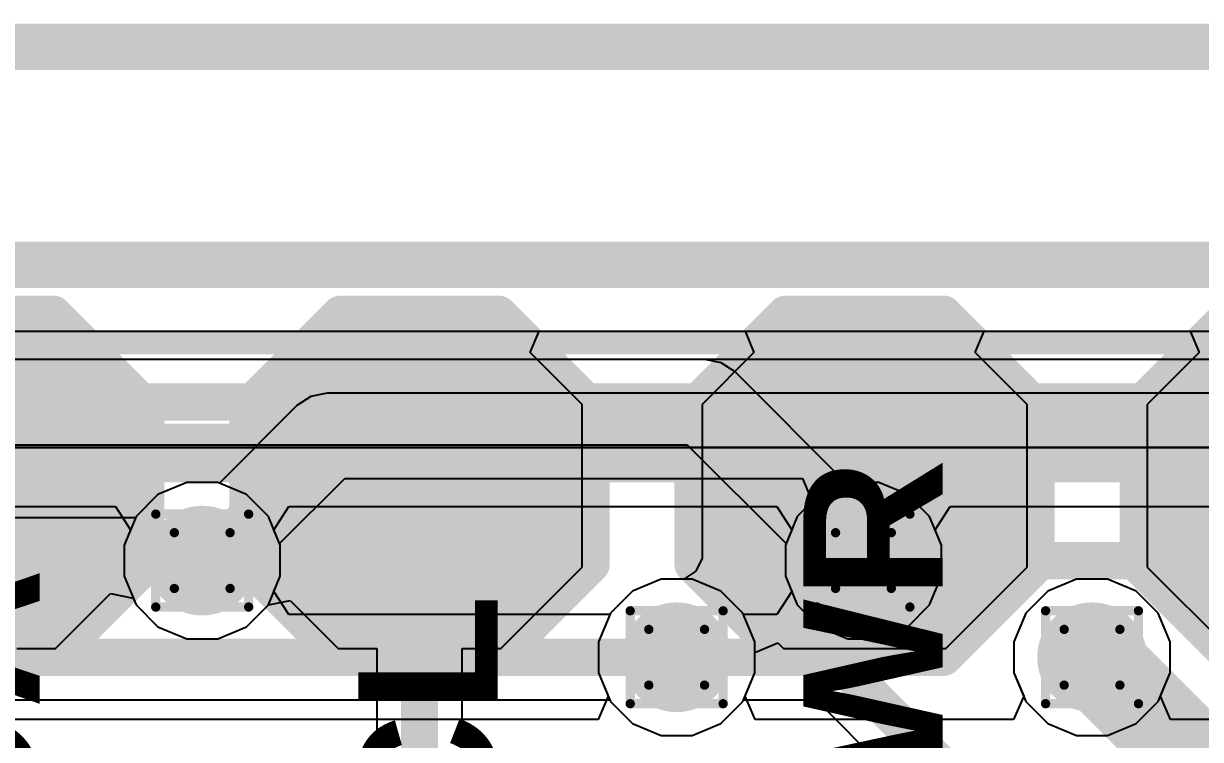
# Model space of a CAD drawing. Header units: inches. Extents: x -6 to 5433, y -4 to 5447.
# Drawn here: x 41.59 to 48.03, y 31.9 to 35.81 of the extents above; entities that cross this region are included whole.
import ezdxf

# ---------------------------------------------------------------- set-up
doc = ezdxf.new("R2010")
doc.units = ezdxf.units.IN
for name, color, linetype in [('Board_outline', 216, 'Continuous'), ('Bottom Layer', 5, 'Continuous'), ('Bottom Overlay', 54, 'Continuous'), ('Dimensions', 6, 'Continuous'), ('Drill Drawing', 1, 'Continuous'), ('Ground', 16, 'Continuous'), ('Mechanical 4', 56, 'Continuous'), ('Power', 76, 'Continuous'), ('Top Layer', 1, 'Continuous'), ('Top Overlay', 2, 'Continuous'), ('Top Paste', 8, 'Continuous'), ('Top Solder', 216, 'Continuous'), ('Via Holes', 16, 'Continuous')]:
    doc.layers.add(name, color=color, linetype=linetype)
doc.styles.add('Arial_Bold', font='', dxfattribs={"height": 0.2})
doc.styles.get('Arial_Bold').set_extended_font_data('Arial', bold=True)

# ---------------------------------------------------------------- blocks, each defined once
blk = doc.blocks.new('T__________129')
at = {"layer": 'Top Layer'}
blk.add_hatch(color=1, dxfattribs=at).paths.add_polyline_path([(0.381, 0.762), (-0.381, 0.762), (-0.762, 0.381), (-0.762, -0.381), (-0.381, -0.762), (0.381, -0.762), (0.762, -0.381), (0.762, 0.381)])
at = {"layer": 'Top Paste'}
blk.add_hatch(color=8, dxfattribs=at).paths.add_polyline_path([(0.381, 0.762), (-0.381, 0.762), (-0.762, 0.381), (-0.762, -0.381), (-0.381, -0.762), (0.381, -0.762), (0.762, -0.381), (0.762, 0.381)])
at = {"layer": 'Top Solder'}
blk.add_hatch(color=216, dxfattribs=at).paths.add_polyline_path([(0.4318, 0.8636), (-0.4318, 0.8636), (-0.8636, 0.4318), (-0.8636, -0.4318), (-0.4318, -0.8636), (0.4318, -0.8636), (0.8636, -0.4318), (0.8636, 0.4318)])
at = {"layer": 'Top Overlay'}
for points in [[(-0.9398, 0.4318, 0.2, 0.2, 0), (-0.4318, 0.9398, 0.2, 0.2, 0)], [(-0.4318, 0.9398, 0.2, 0.2, 0), (0.4318, 0.9398, 0.2, 0.2, 0)], [(0.4318, 0.9398, 0.2, 0.2, 0), (0.9398, 0.4318, 0.2, 0.2, 0)], [(-0.9398, -0.4318, 0.2, 0.2, 0), (-0.9398, 0.4318, 0.2, 0.2, 0)], [(0.9398, -0.4318, 0.2, 0.2, 0), (0.9398, 0.4318, 0.2, 0.2, 0)], [(-0.9398, -0.4318, 0.2, 0.2, 0), (-0.4318, -0.9398, 0.2, 0.2, 0)], [(0.4318, -0.9398, 0.2, 0.2, 0), (0.9398, -0.4318, 0.2, 0.2, 0)], [(-0.4318, -0.9398, 0.2, 0.2, 0), (0.4318, -0.9398, 0.2, 0.2, 0)]]:
    blk.add_lwpolyline(points, format="xyseb", dxfattribs=at)
for points in [[(-0.4818, 0.9398, 0.1, 0.1, 1), (-0.3818, 0.9398, 0.1, 0.1, 1)], [(-0.4818, 0.9398, 0.1, 0.1, 1), (-0.3818, 0.9398, 0.1, 0.1, 1)], [(0.3818, 0.9398, 0.1, 0.1, 1), (0.4818, 0.9398, 0.1, 0.1, 1)], [(0.3818, 0.9398, 0.1, 0.1, 1), (0.4818, 0.9398, 0.1, 0.1, 1)], [(-0.9898, 0.4318, 0.1, 0.1, 1), (-0.8898, 0.4318, 0.1, 0.1, 1)], [(-0.9898, 0.4318, 0.1, 0.1, 1), (-0.8898, 0.4318, 0.1, 0.1, 1)], [(0.8898, 0.4318, 0.1, 0.1, 1), (0.9898, 0.4318, 0.1, 0.1, 1)], [(0.8898, 0.4318, 0.1, 0.1, 1), (0.9898, 0.4318, 0.1, 0.1, 1)], [(-0.9898, -0.4318, 0.1, 0.1, 1), (-0.8898, -0.4318, 0.1, 0.1, 1)], [(-0.9898, -0.4318, 0.1, 0.1, 1), (-0.8898, -0.4318, 0.1, 0.1, 1)], [(0.8898, -0.4318, 0.1, 0.1, 1), (0.9898, -0.4318, 0.1, 0.1, 1)], [(0.8898, -0.4318, 0.1, 0.1, 1), (0.9898, -0.4318, 0.1, 0.1, 1)], [(-0.4818, -0.9398, 0.1, 0.1, 1), (-0.3818, -0.9398, 0.1, 0.1, 1)], [(-0.4818, -0.9398, 0.1, 0.1, 1), (-0.3818, -0.9398, 0.1, 0.1, 1)], [(0.3818, -0.9398, 0.1, 0.1, 1), (0.4818, -0.9398, 0.1, 0.1, 1)], [(0.3818, -0.9398, 0.1, 0.1, 1), (0.4818, -0.9398, 0.1, 0.1, 1)]]:
    blk.add_lwpolyline(points, format="xyseb", close=True, dxfattribs=at)
blk = doc.blocks.new('T__________130')
at = {"layer": 'Top Layer'}
blk.add_hatch(color=1, dxfattribs=at).paths.add_polyline_path([(0.381, 0.762), (-0.381, 0.762), (-0.762, 0.381), (-0.762, -0.381), (-0.381, -0.762), (0.381, -0.762), (0.762, -0.381), (0.762, 0.381)])
at = {"layer": 'Top Paste'}
blk.add_hatch(color=8, dxfattribs=at).paths.add_polyline_path([(0.381, 0.762), (-0.381, 0.762), (-0.762, 0.381), (-0.762, -0.381), (-0.381, -0.762), (0.381, -0.762), (0.762, -0.381), (0.762, 0.381)])
at = {"layer": 'Top Solder'}
blk.add_hatch(color=216, dxfattribs=at).paths.add_polyline_path([(0.4318, 0.8636), (-0.4318, 0.8636), (-0.8636, 0.4318), (-0.8636, -0.4318), (-0.4318, -0.8636), (0.4318, -0.8636), (0.8636, -0.4318), (0.8636, 0.4318)])
at = {"layer": 'Top Overlay'}
for points in [[(-0.9398, 0.4318, 0.2, 0.2, 0), (-0.4318, 0.9398, 0.2, 0.2, 0)], [(0.4318, 0.9398, 0.2, 0.2, 0), (-0.4318, 0.9398, 0.2, 0.2, 0)], [(0.9398, 0.4318, 0.2, 0.2, 0), (0.4318, 0.9398, 0.2, 0.2, 0)], [(-0.9398, -0.4318, 0.2, 0.2, 0), (-0.9398, 0.4318, 0.2, 0.2, 0)], [(0.9398, -0.4318, 0.2, 0.2, 0), (0.9398, 0.4318, 0.2, 0.2, 0)], [(-0.4318, -0.9398, 0.2, 0.2, 0), (-0.9398, -0.4318, 0.2, 0.2, 0)], [(0.4318, -0.9398, 0.2, 0.2, 0), (0.9398, -0.4318, 0.2, 0.2, 0)], [(0.4318, -0.9398, 0.2, 0.2, 0), (-0.4318, -0.9398, 0.2, 0.2, 0)]]:
    blk.add_lwpolyline(points, format="xyseb", dxfattribs=at)
for points in [[(-0.4818, 0.9398, 0.1, 0.1, 1), (-0.3818, 0.9398, 0.1, 0.1, 1)], [(-0.4818, 0.9398, 0.1, 0.1, 1), (-0.3818, 0.9398, 0.1, 0.1, 1)], [(0.3818, 0.9398, 0.1, 0.1, 1), (0.4818, 0.9398, 0.1, 0.1, 1)], [(0.3818, 0.9398, 0.1, 0.1, 1), (0.4818, 0.9398, 0.1, 0.1, 1)], [(-0.9898, 0.4318, 0.1, 0.1, 1), (-0.8898, 0.4318, 0.1, 0.1, 1)], [(-0.9898, 0.4318, 0.1, 0.1, 1), (-0.8898, 0.4318, 0.1, 0.1, 1)], [(0.8898, 0.4318, 0.1, 0.1, 1), (0.9898, 0.4318, 0.1, 0.1, 1)], [(0.8898, 0.4318, 0.1, 0.1, 1), (0.9898, 0.4318, 0.1, 0.1, 1)], [(-0.9898, -0.4318, 0.1, 0.1, 1), (-0.8898, -0.4318, 0.1, 0.1, 1)], [(-0.9898, -0.4318, 0.1, 0.1, 1), (-0.8898, -0.4318, 0.1, 0.1, 1)], [(0.8898, -0.4318, 0.1, 0.1, 1), (0.9898, -0.4318, 0.1, 0.1, 1)], [(0.8898, -0.4318, 0.1, 0.1, 1), (0.9898, -0.4318, 0.1, 0.1, 1)], [(-0.4818, -0.9398, 0.1, 0.1, 1), (-0.3818, -0.9398, 0.1, 0.1, 1)], [(-0.4818, -0.9398, 0.1, 0.1, 1), (-0.3818, -0.9398, 0.1, 0.1, 1)], [(0.3818, -0.9398, 0.1, 0.1, 1), (0.4818, -0.9398, 0.1, 0.1, 1)], [(0.3818, -0.9398, 0.1, 0.1, 1), (0.4818, -0.9398, 0.1, 0.1, 1)]]:
    blk.add_lwpolyline(points, format="xyseb", close=True, dxfattribs=at)
blk = doc.blocks.new('T__________131')
at = {"layer": 'Top Layer'}
blk.add_hatch(color=1, dxfattribs=at).paths.add_polyline_path([(0.381, 0.762), (-0.381, 0.762), (-0.762, 0.381), (-0.762, -0.381), (-0.381, -0.762), (0.381, -0.762), (0.762, -0.381), (0.762, 0.381)])
at = {"layer": 'Top Paste'}
blk.add_hatch(color=8, dxfattribs=at).paths.add_polyline_path([(0.381, 0.762), (-0.381, 0.762), (-0.762, 0.381), (-0.762, -0.381), (-0.381, -0.762), (0.381, -0.762), (0.762, -0.381), (0.762, 0.381)])
at = {"layer": 'Top Solder'}
blk.add_hatch(color=216, dxfattribs=at).paths.add_polyline_path([(0.4318, 0.8636), (-0.4318, 0.8636), (-0.8636, 0.4318), (-0.8636, -0.4318), (-0.4318, -0.8636), (0.4318, -0.8636), (0.8636, -0.4318), (0.8636, 0.4318)])
at = {"layer": 'Top Overlay'}
for points in [[(-0.4318, 0.9398, 0.2, 0.2, 0), (-0.9398, 0.4318, 0.2, 0.2, 0)], [(0.4318, 0.9398, 0.2, 0.2, 0), (-0.4318, 0.9398, 0.2, 0.2, 0)], [(0.9398, 0.4318, 0.2, 0.2, 0), (0.4318, 0.9398, 0.2, 0.2, 0)], [(-0.9398, 0.4318, 0.2, 0.2, 0), (-0.9398, -0.4318, 0.2, 0.2, 0)], [(0.9398, 0.4318, 0.2, 0.2, 0), (0.9398, -0.4318, 0.2, 0.2, 0)], [(-0.4318, -0.9398, 0.2, 0.2, 0), (-0.9398, -0.4318, 0.2, 0.2, 0)], [(0.9398, -0.4318, 0.2, 0.2, 0), (0.4318, -0.9398, 0.2, 0.2, 0)], [(0.4318, -0.9398, 0.2, 0.2, 0), (-0.4318, -0.9398, 0.2, 0.2, 0)]]:
    blk.add_lwpolyline(points, format="xyseb", dxfattribs=at)
for points in [[(-0.4818, 0.9398, 0.1, 0.1, 1), (-0.3818, 0.9398, 0.1, 0.1, 1)], [(-0.4818, 0.9398, 0.1, 0.1, 1), (-0.3818, 0.9398, 0.1, 0.1, 1)], [(0.3818, 0.9398, 0.1, 0.1, 1), (0.4818, 0.9398, 0.1, 0.1, 1)], [(0.3818, 0.9398, 0.1, 0.1, 1), (0.4818, 0.9398, 0.1, 0.1, 1)], [(-0.9898, 0.4318, 0.1, 0.1, 1), (-0.8898, 0.4318, 0.1, 0.1, 1)], [(-0.9898, 0.4318, 0.1, 0.1, 1), (-0.8898, 0.4318, 0.1, 0.1, 1)], [(0.8898, 0.4318, 0.1, 0.1, 1), (0.9898, 0.4318, 0.1, 0.1, 1)], [(0.8898, 0.4318, 0.1, 0.1, 1), (0.9898, 0.4318, 0.1, 0.1, 1)], [(-0.9898, -0.4318, 0.1, 0.1, 1), (-0.8898, -0.4318, 0.1, 0.1, 1)], [(-0.9898, -0.4318, 0.1, 0.1, 1), (-0.8898, -0.4318, 0.1, 0.1, 1)], [(0.8898, -0.4318, 0.1, 0.1, 1), (0.9898, -0.4318, 0.1, 0.1, 1)], [(0.8898, -0.4318, 0.1, 0.1, 1), (0.9898, -0.4318, 0.1, 0.1, 1)], [(-0.4818, -0.9398, 0.1, 0.1, 1), (-0.3818, -0.9398, 0.1, 0.1, 1)], [(-0.4818, -0.9398, 0.1, 0.1, 1), (-0.3818, -0.9398, 0.1, 0.1, 1)], [(0.3818, -0.9398, 0.1, 0.1, 1), (0.4818, -0.9398, 0.1, 0.1, 1)], [(0.3818, -0.9398, 0.1, 0.1, 1), (0.4818, -0.9398, 0.1, 0.1, 1)]]:
    blk.add_lwpolyline(points, format="xyseb", close=True, dxfattribs=at)
blk = doc.blocks.new('T__________140')
at = {"layer": 'Top Layer'}
blk.add_hatch(color=1, dxfattribs=at).paths.add_polyline_path([(0.381, 0.762), (-0.381, 0.762), (-0.762, 0.381), (-0.762, -0.381), (-0.381, -0.762), (0.381, -0.762), (0.762, -0.381), (0.762, 0.381)])
at = {"layer": 'Top Paste'}
blk.add_hatch(color=8, dxfattribs=at).paths.add_polyline_path([(0.381, 0.762), (-0.381, 0.762), (-0.762, 0.381), (-0.762, -0.381), (-0.381, -0.762), (0.381, -0.762), (0.762, -0.381), (0.762, 0.381)])
at = {"layer": 'Top Solder'}
blk.add_hatch(color=216, dxfattribs=at).paths.add_polyline_path([(0.4318, 0.8636), (-0.4318, 0.8636), (-0.8636, 0.4318), (-0.8636, -0.4318), (-0.4318, -0.8636), (0.4318, -0.8636), (0.8636, -0.4318), (0.8636, 0.4318)])
at = {"layer": 'Top Overlay'}
for points in [[(-0.4318, 0.9398, 0.2, 0.2, 0), (-0.9398, 0.4318, 0.2, 0.2, 0)], [(0.4318, 0.9398, 0.2, 0.2, 0), (-0.4318, 0.9398, 0.2, 0.2, 0)], [(0.9398, 0.4318, 0.2, 0.2, 0), (0.4318, 0.9398, 0.2, 0.2, 0)], [(-0.9398, 0.4318, 0.2, 0.2, 0), (-0.9398, -0.4318, 0.2, 0.2, 0)], [(0.9398, 0.4318, 0.2, 0.2, 0), (0.9398, -0.4318, 0.2, 0.2, 0)], [(-0.4318, -0.9398, 0.2, 0.2, 0), (-0.9398, -0.4318, 0.2, 0.2, 0)], [(0.9398, -0.4318, 0.2, 0.2, 0), (0.4318, -0.9398, 0.2, 0.2, 0)], [(0.4318, -0.9398, 0.2, 0.2, 0), (-0.4318, -0.9398, 0.2, 0.2, 0)]]:
    blk.add_lwpolyline(points, format="xyseb", dxfattribs=at)
for points in [[(-0.4818, 0.9398, 0.1, 0.1, 1), (-0.3818, 0.9398, 0.1, 0.1, 1)], [(-0.4818, 0.9398, 0.1, 0.1, 1), (-0.3818, 0.9398, 0.1, 0.1, 1)], [(0.3818, 0.9398, 0.1, 0.1, 1), (0.4818, 0.9398, 0.1, 0.1, 1)], [(0.3818, 0.9398, 0.1, 0.1, 1), (0.4818, 0.9398, 0.1, 0.1, 1)], [(-0.9898, 0.4318, 0.1, 0.1, 1), (-0.8898, 0.4318, 0.1, 0.1, 1)], [(-0.9898, 0.4318, 0.1, 0.1, 1), (-0.8898, 0.4318, 0.1, 0.1, 1)], [(0.8898, 0.4318, 0.1, 0.1, 1), (0.9898, 0.4318, 0.1, 0.1, 1)], [(0.8898, 0.4318, 0.1, 0.1, 1), (0.9898, 0.4318, 0.1, 0.1, 1)], [(-0.9898, -0.4318, 0.1, 0.1, 1), (-0.8898, -0.4318, 0.1, 0.1, 1)], [(-0.9898, -0.4318, 0.1, 0.1, 1), (-0.8898, -0.4318, 0.1, 0.1, 1)], [(0.8898, -0.4318, 0.1, 0.1, 1), (0.9898, -0.4318, 0.1, 0.1, 1)], [(0.8898, -0.4318, 0.1, 0.1, 1), (0.9898, -0.4318, 0.1, 0.1, 1)], [(-0.4818, -0.9398, 0.1, 0.1, 1), (-0.3818, -0.9398, 0.1, 0.1, 1)], [(-0.4818, -0.9398, 0.1, 0.1, 1), (-0.3818, -0.9398, 0.1, 0.1, 1)], [(0.3818, -0.9398, 0.1, 0.1, 1), (0.4818, -0.9398, 0.1, 0.1, 1)], [(0.3818, -0.9398, 0.1, 0.1, 1), (0.4818, -0.9398, 0.1, 0.1, 1)]]:
    blk.add_lwpolyline(points, format="xyseb", close=True, dxfattribs=at)
blk = doc.blocks.new('SM08B_GHS_TB_LF__SN__B_148')
at = {"layer": 'Bottom Overlay'}
blk.add_lwpolyline([(-5.389, 2.7501, 0.1274, 0.1274, 0), (5.2999, 2.7501, 0.1274, 0.1274, 0)], format="xyseb", dxfattribs=at)

msp = doc.modelspace()

# ---------------------------------------------------------------- hatches: boundary and pattern name
at = {"layer": 'Bottom Layer'}
h = msp.add_hatch(color=5, dxfattribs=at)
edge = h.paths.add_edge_path()
edge.add_arc((42.5719, 32.8775), 0.3, 0, 360)
h = msp.add_hatch(color=5, dxfattribs=at)
edge = h.paths.add_edge_path()
edge.add_arc((46.1876, 32.8775), 0.3, 0, 360)
h = msp.add_hatch(color=5, dxfattribs=at)
edge = h.paths.add_edge_path()
edge.add_arc((45.1663, 32.3489), 0.3, 0, 360)
h = msp.add_hatch(color=5, dxfattribs=at)
edge = h.paths.add_edge_path()
edge.add_arc((47.4376, 32.3489), 0.3, 0, 360)
at = {"layer": 'Ground'}
h = msp.add_hatch(color=16, dxfattribs=at)
edge = h.paths.add_edge_path()
edge.add_arc((42.5719, 32.8775), 0.3, 0, 360)
h = msp.add_hatch(color=16, dxfattribs=at)
edge = h.paths.add_edge_path()
edge.add_arc((46.1876, 32.8775), 0.3, 0, 360)
h = msp.add_hatch(color=16, dxfattribs=at)
edge = h.paths.add_edge_path()
edge.add_arc((45.1663, 32.3489), 0.3, 0, 360)
h = msp.add_hatch(color=16, dxfattribs=at)
edge = h.paths.add_edge_path()
edge.add_arc((47.4376, 32.3489), 0.3, 0, 360)
at = {"layer": 'Power'}
h = msp.add_hatch(color=76, dxfattribs=at)
edge = h.paths.add_edge_path()
edge.add_arc((42.5719, 32.8775), 0.3, 0, 360)
h = msp.add_hatch(color=76, dxfattribs=at)
edge = h.paths.add_edge_path()
edge.add_arc((46.1876, 32.8775), 0.3, 0, 360)
h = msp.add_hatch(color=76, dxfattribs=at)
edge = h.paths.add_edge_path()
edge.add_arc((45.1663, 32.3489), 0.3, 0, 360)
h = msp.add_hatch(color=76, dxfattribs=at)
edge = h.paths.add_edge_path()
edge.add_arc((47.4376, 32.3489), 0.3, 0, 360)
at = {"layer": 'Top Layer'}
h = msp.add_hatch(color=1, dxfattribs=at)
edge = h.paths.add_edge_path()
edge.add_arc((42.5719, 32.8775), 0.3, 0, 360)
h = msp.add_hatch(color=1, dxfattribs=at)
edge = h.paths.add_edge_path()
edge.add_arc((46.1876, 32.8775), 0.3, 0, 360)
h = msp.add_hatch(color=1, dxfattribs=at)
edge = h.paths.add_edge_path()
edge.add_arc((45.1663, 32.3489), 0.3, 0, 360)
h = msp.add_hatch(color=1, dxfattribs=at)
edge = h.paths.add_edge_path()
edge.add_arc((47.4376, 32.3489), 0.3, 0, 360)
at = {"layer": 'Via Holes'}
h = msp.add_hatch(color=7, dxfattribs=at)
edge = h.paths.add_edge_path()
edge.add_arc((42.5719, 32.8775), 0.15, 0, 360)
h = msp.add_hatch(color=7, dxfattribs=at)
edge = h.paths.add_edge_path()
edge.add_arc((46.1876, 32.8775), 0.15, 0, 360)
h = msp.add_hatch(color=7, dxfattribs=at)
edge = h.paths.add_edge_path()
edge.add_arc((45.1663, 32.3489), 0.15, 0, 360)
h = msp.add_hatch(color=7, dxfattribs=at)
edge = h.paths.add_edge_path()
edge.add_arc((47.4376, 32.3489), 0.15, 0, 360)

# ---------------------------------------------------------------- linework, layer by layer
at = {"layer": 'Board_outline'}
msp.add_lwpolyline([(-4.9266, 34.495, 0.254, 0.254, 0), (66.0654, 34.495, 0.254, 0.254, 0)], format="xyseb", dxfattribs=at)
at = {"layer": 'Bottom Layer'}
for p, q in [((39.7698, 34.1324), (50.7558, 34.1324)), ((43.2547, 33.7933), (43.1655, 33.7756)), ((48.5143, 33.7933), (43.2547, 33.7933)), ((43.0899, 33.725), (42.6656, 33.3008)), ((43.1655, 33.7756), (43.0899, 33.725)), ((42.487, 33.3045), (42.33, 33.2395)), ((42.6568, 33.3045), (42.487, 33.3045)), ((42.6656, 33.3008), (42.6568, 33.3045)), ((42.9953, 32.9712), (43.3512, 33.3272)), ((43.3512, 33.3272), (45.8539, 33.3272)), ((45.8539, 33.3272), (45.9065, 33.2002)), ((42.33, 33.2395), (42.2099, 33.1193)), ((45.9065, 33.2002), (45.8256, 33.1193)), ((42.2099, 33.1193), (42.1449, 32.9624)), ((45.8256, 33.1193), (45.7606, 32.9624)), ((42.1449, 32.9624), (42.1449, 32.7925)), ((42.9989, 32.9624), (42.9953, 32.9712)), ((42.9989, 32.7925), (42.9989, 32.9624)), ((45.7606, 32.9624), (45.7606, 32.7925)), ((42.1449, 32.7925), (42.2099, 32.6356)), ((42.9339, 32.6356), (42.9989, 32.7925)), ((45.0814, 32.7759), (44.9244, 32.7109)), ((45.2512, 32.7759), (45.0814, 32.7759)), ((45.4082, 32.7109), (45.2512, 32.7759)), ((45.7606, 32.7925), (45.7953, 32.709)), ((44.9244, 32.7109), (44.8043, 32.5908)), ((45.5283, 32.5908), (45.4082, 32.7109)), ((45.7953, 32.709), (45.7134, 32.582)), ((42.2099, 32.6356), (42.33, 32.5155)), ((42.8138, 32.5155), (42.9339, 32.6356)), ((44.8043, 32.5908), (44.7393, 32.4338)), ((45.5319, 32.582), (45.5283, 32.5908)), ((45.7134, 32.582), (45.5319, 32.582)), ((42.33, 32.5155), (42.487, 32.4505)), ((42.6568, 32.4505), (42.8138, 32.5155)), ((42.487, 32.4505), (42.6568, 32.4505)), ((44.7393, 32.4338), (44.7393, 32.2639)), ((44.7393, 32.2639), (44.8043, 32.107)), ((45.5283, 32.107), (45.5319, 32.1158)), ((45.5319, 32.1158), (45.9283, 32.1158)), ((45.9283, 32.1158), (46.9045, 31.1396)), ((44.8043, 32.107), (44.9244, 31.9869)), ((45.4082, 31.9869), (45.5283, 32.107)), ((44.9244, 31.9869), (45.0814, 31.9219)), ((45.2512, 31.9219), (45.4082, 31.9869)), ((45.0814, 31.9219), (45.2512, 31.9219))]:
    msp.add_line(p, q, dxfattribs=at)
for points in [[(42.5719, 32.8775, 0.2032, 0.2032, 0), (43.2547, 33.5602, 0.2032, 0.2032, 0)], [(43.2547, 33.5602, 0.2032, 0.2032, 0), (48.5143, 33.5602, 0.2032, 0.2032, 0)], [(46.1876, 32.8775, 0.2032, 0.2032, 0), (48.2356, 32.8775, 0.2032, 0.2032, 0)], [(47.4376, 32.3489, 0.508, 0.508, 0), (48.3776, 31.4088, 0.508, 0.508, 0)], [(45.1663, 32.3489, 0.2032, 0.2032, 0), (46.0248, 32.3489, 0.2032, 0.2032, 0)], [(46.0248, 32.3489, 0.2032, 0.2032, 0), (47.1376, 31.2362, 0.2032, 0.2032, 0)]]:
    msp.add_lwpolyline(points, format="xyseb", dxfattribs=at)
for points in [[(43.2039, 33.5602, 0.1016, 0.1016, 1), (43.3055, 33.5602, 0.1016, 0.1016, 1)], [(43.2039, 33.5602, 0.1016, 0.1016, 1), (43.3055, 33.5602, 0.1016, 0.1016, 1)], [(42.5211, 32.8775, 0.1016, 0.1016, 1), (42.6227, 32.8775, 0.1016, 0.1016, 1)], [(46.1368, 32.8775, 0.1016, 0.1016, 1), (46.2384, 32.8775, 0.1016, 0.1016, 1)], [(47.3106, 32.3489, 0.254, 0.254, 1), (47.5646, 32.3489, 0.254, 0.254, 1)], [(45.1155, 32.3489, 0.1016, 0.1016, 1), (45.2171, 32.3489, 0.1016, 0.1016, 1)], [(45.974, 32.3489, 0.1016, 0.1016, 1), (46.0756, 32.3489, 0.1016, 0.1016, 1)], [(45.974, 32.3489, 0.1016, 0.1016, 1), (46.0756, 32.3489, 0.1016, 0.1016, 1)]]:
    msp.add_lwpolyline(points, format="xyseb", close=True, dxfattribs=at)
at = {"layer": 'Dimensions'}
msp.add_lwpolyline([(35.2709, 35.687, 0.254, 0.254, 0), (66.5734, 35.687, 0.254, 0.254, 0)], format="xyseb", dxfattribs=at)
at = {"layer": 'Drill Drawing'}
for points in [[(42.3179, 33.1315, 0.0508, 0.0508, 0), (42.8259, 33.1315, 0.0508, 0.0508, 0)], [(42.3179, 32.6235, 0.0508, 0.0508, 0), (42.3179, 33.1315, 0.0508, 0.0508, 0)], [(42.8259, 32.6235, 0.0508, 0.0508, 0), (42.8259, 33.1315, 0.0508, 0.0508, 0)], [(45.9336, 33.1315, 0.0508, 0.0508, 0), (46.4416, 33.1315, 0.0508, 0.0508, 0)], [(45.9336, 32.6235, 0.0508, 0.0508, 0), (45.9336, 33.1315, 0.0508, 0.0508, 0)], [(46.4416, 32.6235, 0.0508, 0.0508, 0), (46.4416, 33.1315, 0.0508, 0.0508, 0)], [(42.4195, 33.0299, 0.0508, 0.0508, 0), (42.7243, 33.0299, 0.0508, 0.0508, 0)], [(42.4195, 32.7251, 0.0508, 0.0508, 0), (42.4195, 33.0299, 0.0508, 0.0508, 0)], [(42.7243, 32.7251, 0.0508, 0.0508, 0), (42.7243, 33.0299, 0.0508, 0.0508, 0)], [(46.0352, 33.0299, 0.0508, 0.0508, 0), (46.34, 33.0299, 0.0508, 0.0508, 0)], [(46.0352, 32.7251, 0.0508, 0.0508, 0), (46.0352, 33.0299, 0.0508, 0.0508, 0)], [(46.34, 32.7251, 0.0508, 0.0508, 0), (46.34, 33.0299, 0.0508, 0.0508, 0)], [(42.4195, 32.7251, 0.0508, 0.0508, 0), (42.7243, 32.7251, 0.0508, 0.0508, 0)], [(46.0352, 32.7251, 0.0508, 0.0508, 0), (46.34, 32.7251, 0.0508, 0.0508, 0)], [(42.3179, 32.6235, 0.0508, 0.0508, 0), (42.8259, 32.6235, 0.0508, 0.0508, 0)], [(45.9336, 32.6235, 0.0508, 0.0508, 0), (46.4416, 32.6235, 0.0508, 0.0508, 0)], [(44.9123, 32.6029, 0.0508, 0.0508, 0), (45.4203, 32.6029, 0.0508, 0.0508, 0)], [(44.9123, 32.0949, 0.0508, 0.0508, 0), (44.9123, 32.6029, 0.0508, 0.0508, 0)], [(45.4203, 32.0949, 0.0508, 0.0508, 0), (45.4203, 32.6029, 0.0508, 0.0508, 0)], [(47.1836, 32.6029, 0.0508, 0.0508, 0), (47.6916, 32.6029, 0.0508, 0.0508, 0)], [(47.1836, 32.0949, 0.0508, 0.0508, 0), (47.1836, 32.6029, 0.0508, 0.0508, 0)], [(47.6916, 32.0949, 0.0508, 0.0508, 0), (47.6916, 32.6029, 0.0508, 0.0508, 0)], [(45.0139, 32.5013, 0.0508, 0.0508, 0), (45.3187, 32.5013, 0.0508, 0.0508, 0)], [(45.0139, 32.1965, 0.0508, 0.0508, 0), (45.0139, 32.5013, 0.0508, 0.0508, 0)], [(45.3187, 32.1965, 0.0508, 0.0508, 0), (45.3187, 32.5013, 0.0508, 0.0508, 0)], [(47.2852, 32.5013, 0.0508, 0.0508, 0), (47.59, 32.5013, 0.0508, 0.0508, 0)], [(47.2852, 32.1965, 0.0508, 0.0508, 0), (47.2852, 32.5013, 0.0508, 0.0508, 0)], [(47.59, 32.1965, 0.0508, 0.0508, 0), (47.59, 32.5013, 0.0508, 0.0508, 0)], [(45.0139, 32.1965, 0.0508, 0.0508, 0), (45.3187, 32.1965, 0.0508, 0.0508, 0)], [(47.2852, 32.1965, 0.0508, 0.0508, 0), (47.59, 32.1965, 0.0508, 0.0508, 0)], [(44.9123, 32.0949, 0.0508, 0.0508, 0), (45.4203, 32.0949, 0.0508, 0.0508, 0)], [(47.1836, 32.0949, 0.0508, 0.0508, 0), (47.6916, 32.0949, 0.0508, 0.0508, 0)]]:
    msp.add_lwpolyline(points, format="xyseb", dxfattribs=at)
for points in [[(42.3052, 33.1315, 0.0254, 0.0254, 1), (42.3306, 33.1315, 0.0254, 0.0254, 1)], [(42.3052, 33.1315, 0.0254, 0.0254, 1), (42.3306, 33.1315, 0.0254, 0.0254, 1)], [(42.8132, 33.1315, 0.0254, 0.0254, 1), (42.8386, 33.1315, 0.0254, 0.0254, 1)], [(42.8132, 33.1315, 0.0254, 0.0254, 1), (42.8386, 33.1315, 0.0254, 0.0254, 1)], [(45.9209, 33.1315, 0.0254, 0.0254, 1), (45.9463, 33.1315, 0.0254, 0.0254, 1)], [(45.9209, 33.1315, 0.0254, 0.0254, 1), (45.9463, 33.1315, 0.0254, 0.0254, 1)], [(46.4289, 33.1315, 0.0254, 0.0254, 1), (46.4543, 33.1315, 0.0254, 0.0254, 1)], [(46.4289, 33.1315, 0.0254, 0.0254, 1), (46.4543, 33.1315, 0.0254, 0.0254, 1)], [(42.4068, 33.0299, 0.0254, 0.0254, 1), (42.4322, 33.0299, 0.0254, 0.0254, 1)], [(42.4068, 33.0299, 0.0254, 0.0254, 1), (42.4322, 33.0299, 0.0254, 0.0254, 1)], [(42.7116, 33.0299, 0.0254, 0.0254, 1), (42.737, 33.0299, 0.0254, 0.0254, 1)], [(42.7116, 33.0299, 0.0254, 0.0254, 1), (42.737, 33.0299, 0.0254, 0.0254, 1)], [(46.0225, 33.0299, 0.0254, 0.0254, 1), (46.0479, 33.0299, 0.0254, 0.0254, 1)], [(46.0225, 33.0299, 0.0254, 0.0254, 1), (46.0479, 33.0299, 0.0254, 0.0254, 1)], [(46.3273, 33.0299, 0.0254, 0.0254, 1), (46.3527, 33.0299, 0.0254, 0.0254, 1)], [(46.3273, 33.0299, 0.0254, 0.0254, 1), (46.3527, 33.0299, 0.0254, 0.0254, 1)], [(42.4068, 32.7251, 0.0254, 0.0254, 1), (42.4322, 32.7251, 0.0254, 0.0254, 1)], [(42.4068, 32.7251, 0.0254, 0.0254, 1), (42.4322, 32.7251, 0.0254, 0.0254, 1)], [(42.7116, 32.7251, 0.0254, 0.0254, 1), (42.737, 32.7251, 0.0254, 0.0254, 1)], [(42.7116, 32.7251, 0.0254, 0.0254, 1), (42.737, 32.7251, 0.0254, 0.0254, 1)], [(46.0225, 32.7251, 0.0254, 0.0254, 1), (46.0479, 32.7251, 0.0254, 0.0254, 1)], [(46.0225, 32.7251, 0.0254, 0.0254, 1), (46.0479, 32.7251, 0.0254, 0.0254, 1)], [(46.3273, 32.7251, 0.0254, 0.0254, 1), (46.3527, 32.7251, 0.0254, 0.0254, 1)], [(46.3273, 32.7251, 0.0254, 0.0254, 1), (46.3527, 32.7251, 0.0254, 0.0254, 1)], [(42.3052, 32.6235, 0.0254, 0.0254, 1), (42.3306, 32.6235, 0.0254, 0.0254, 1)], [(42.3052, 32.6235, 0.0254, 0.0254, 1), (42.3306, 32.6235, 0.0254, 0.0254, 1)], [(42.8132, 32.6235, 0.0254, 0.0254, 1), (42.8386, 32.6235, 0.0254, 0.0254, 1)], [(42.8132, 32.6235, 0.0254, 0.0254, 1), (42.8386, 32.6235, 0.0254, 0.0254, 1)], [(45.9209, 32.6235, 0.0254, 0.0254, 1), (45.9463, 32.6235, 0.0254, 0.0254, 1)], [(45.9209, 32.6235, 0.0254, 0.0254, 1), (45.9463, 32.6235, 0.0254, 0.0254, 1)], [(46.4289, 32.6235, 0.0254, 0.0254, 1), (46.4543, 32.6235, 0.0254, 0.0254, 1)], [(46.4289, 32.6235, 0.0254, 0.0254, 1), (46.4543, 32.6235, 0.0254, 0.0254, 1)], [(44.8996, 32.6029, 0.0254, 0.0254, 1), (44.925, 32.6029, 0.0254, 0.0254, 1)], [(44.8996, 32.6029, 0.0254, 0.0254, 1), (44.925, 32.6029, 0.0254, 0.0254, 1)], [(45.4076, 32.6029, 0.0254, 0.0254, 1), (45.433, 32.6029, 0.0254, 0.0254, 1)], [(45.4076, 32.6029, 0.0254, 0.0254, 1), (45.433, 32.6029, 0.0254, 0.0254, 1)], [(47.1709, 32.6029, 0.0254, 0.0254, 1), (47.1963, 32.6029, 0.0254, 0.0254, 1)], [(47.1709, 32.6029, 0.0254, 0.0254, 1), (47.1963, 32.6029, 0.0254, 0.0254, 1)], [(47.6789, 32.6029, 0.0254, 0.0254, 1), (47.7043, 32.6029, 0.0254, 0.0254, 1)], [(47.6789, 32.6029, 0.0254, 0.0254, 1), (47.7043, 32.6029, 0.0254, 0.0254, 1)], [(45.0012, 32.5013, 0.0254, 0.0254, 1), (45.0266, 32.5013, 0.0254, 0.0254, 1)], [(45.0012, 32.5013, 0.0254, 0.0254, 1), (45.0266, 32.5013, 0.0254, 0.0254, 1)], [(45.306, 32.5013, 0.0254, 0.0254, 1), (45.3314, 32.5013, 0.0254, 0.0254, 1)], [(45.306, 32.5013, 0.0254, 0.0254, 1), (45.3314, 32.5013, 0.0254, 0.0254, 1)], [(47.2725, 32.5013, 0.0254, 0.0254, 1), (47.2979, 32.5013, 0.0254, 0.0254, 1)], [(47.2725, 32.5013, 0.0254, 0.0254, 1), (47.2979, 32.5013, 0.0254, 0.0254, 1)], [(47.5773, 32.5013, 0.0254, 0.0254, 1), (47.6027, 32.5013, 0.0254, 0.0254, 1)], [(47.5773, 32.5013, 0.0254, 0.0254, 1), (47.6027, 32.5013, 0.0254, 0.0254, 1)], [(45.0012, 32.1965, 0.0254, 0.0254, 1), (45.0266, 32.1965, 0.0254, 0.0254, 1)], [(45.0012, 32.1965, 0.0254, 0.0254, 1), (45.0266, 32.1965, 0.0254, 0.0254, 1)], [(45.306, 32.1965, 0.0254, 0.0254, 1), (45.3314, 32.1965, 0.0254, 0.0254, 1)], [(45.306, 32.1965, 0.0254, 0.0254, 1), (45.3314, 32.1965, 0.0254, 0.0254, 1)], [(47.2725, 32.1965, 0.0254, 0.0254, 1), (47.2979, 32.1965, 0.0254, 0.0254, 1)], [(47.2725, 32.1965, 0.0254, 0.0254, 1), (47.2979, 32.1965, 0.0254, 0.0254, 1)], [(47.5773, 32.1965, 0.0254, 0.0254, 1), (47.6027, 32.1965, 0.0254, 0.0254, 1)], [(47.5773, 32.1965, 0.0254, 0.0254, 1), (47.6027, 32.1965, 0.0254, 0.0254, 1)], [(44.8996, 32.0949, 0.0254, 0.0254, 1), (44.925, 32.0949, 0.0254, 0.0254, 1)], [(44.8996, 32.0949, 0.0254, 0.0254, 1), (44.925, 32.0949, 0.0254, 0.0254, 1)], [(45.4076, 32.0949, 0.0254, 0.0254, 1), (45.433, 32.0949, 0.0254, 0.0254, 1)], [(45.4076, 32.0949, 0.0254, 0.0254, 1), (45.433, 32.0949, 0.0254, 0.0254, 1)], [(47.1709, 32.0949, 0.0254, 0.0254, 1), (47.1963, 32.0949, 0.0254, 0.0254, 1)], [(47.1709, 32.0949, 0.0254, 0.0254, 1), (47.1963, 32.0949, 0.0254, 0.0254, 1)], [(47.6789, 32.0949, 0.0254, 0.0254, 1), (47.7043, 32.0949, 0.0254, 0.0254, 1)], [(47.6789, 32.0949, 0.0254, 0.0254, 1), (47.7043, 32.0949, 0.0254, 0.0254, 1)]]:
    msp.add_lwpolyline(points, format="xyseb", close=True, dxfattribs=at)
at = {"layer": 'Ground'}
for p, q in [((16.995, 34.1324), (66.0734, 34.1324)), ((53.7478, 33.9773), (31.2077, 33.9773)), ((31.8516, 33.173), (42.0976, 33.173)), ((42.0976, 33.173), (42.1795, 33.046)), ((42.9643, 33.046), (43.0462, 33.173)), ((43.0462, 33.173), (45.7134, 33.173)), ((45.7134, 33.173), (45.7953, 33.046)), ((46.58, 33.046), (46.6619, 33.173)), ((46.6619, 33.173), (52.9318, 33.173)), ((42.1795, 33.046), (42.1449, 32.9624)), ((42.9989, 32.9624), (42.9643, 33.046)), ((45.7953, 33.046), (45.7606, 32.9624)), ((46.6146, 32.9624), (46.58, 33.046)), ((42.1449, 32.9624), (42.1449, 32.7925)), ((42.9989, 32.7925), (42.9989, 32.9624)), ((45.7606, 32.9624), (45.7606, 32.7925)), ((46.6146, 32.7925), (46.6146, 32.9624)), ((42.1449, 32.7925), (42.2099, 32.6356)), ((42.9339, 32.6356), (42.9989, 32.7925)), ((45.0814, 32.7759), (44.9244, 32.7109)), ((45.2512, 32.7759), (45.0814, 32.7759)), ((45.4082, 32.7109), (45.2512, 32.7759)), ((45.7606, 32.7925), (45.8256, 32.6356)), ((46.5496, 32.6356), (46.6146, 32.7925)), ((47.3526, 32.7759), (47.1957, 32.7109)), ((47.5225, 32.7759), (47.3526, 32.7759)), ((47.6794, 32.7109), (47.5225, 32.7759)), ((44.9244, 32.7109), (44.8043, 32.5908)), ((45.5283, 32.5908), (45.4082, 32.7109)), ((47.1957, 32.7109), (47.0756, 32.5908)), ((47.7996, 32.5908), (47.6794, 32.7109)), ((42.2099, 32.6356), (42.33, 32.5155)), ((42.8138, 32.5155), (42.9339, 32.6356)), ((45.8256, 32.6356), (45.9458, 32.5155)), ((46.4295, 32.5155), (46.5496, 32.6356)), ((44.8043, 32.5908), (44.7393, 32.4338)), ((45.5933, 32.4338), (45.5283, 32.5908)), ((47.0756, 32.5908), (47.0106, 32.4338)), ((47.8646, 32.4338), (47.7996, 32.5908)), ((42.33, 32.5155), (42.487, 32.4505)), ((42.6568, 32.4505), (42.8138, 32.5155)), ((45.9458, 32.5155), (46.1027, 32.4505)), ((46.2726, 32.4505), (46.4295, 32.5155)), ((42.487, 32.4505), (42.6568, 32.4505)), ((46.1027, 32.4505), (46.2726, 32.4505)), ((44.7393, 32.4338), (44.7393, 32.2639)), ((45.5933, 32.2639), (45.5933, 32.4338)), ((47.0106, 32.4338), (47.0106, 32.2639)), ((47.8646, 32.2639), (47.8646, 32.4338)), ((44.7393, 32.2639), (44.7925, 32.1355)), ((45.5401, 32.1355), (45.5933, 32.2639)), ((47.0106, 32.2639), (47.0638, 32.1355)), ((47.8114, 32.1355), (47.8646, 32.2639)), ((44.7925, 32.1355), (44.7369, 32.0085)), ((45.5957, 32.0085), (45.5401, 32.1355)), ((47.0638, 32.1355), (47.0082, 32.0085)), ((47.867, 32.0085), (47.8114, 32.1355)), ((44.7369, 32.0085), (37.354, 32.0085)), ((47.0082, 32.0085), (45.5957, 32.0085)), ((52.4184, 32.0085), (47.867, 32.0085))]:
    msp.add_line(p, q, dxfattribs=at)
for points in [[(31.2077, 33.7442, 0.2032, 0.2032, 0), (53.7478, 33.7442, 0.2032, 0.2032, 0)], [(31.7551, 33.4061, 0.2032, 0.2032, 0), (53.0283, 33.4061, 0.2032, 0.2032, 0)]]:
    msp.add_lwpolyline(points, format="xyseb", dxfattribs=at)
at = {"layer": 'Mechanical 4'}
for points in [[(-2.5, 33.5, 0.254, 0.254, 0), (67.5, 33.5, 0.254, 0.254, 0)], [(-2.5028, 33.495, 0.0127, 0.0127, 0), (67.4972, 33.495, 0.0127, 0.0127, 0)]]:
    msp.add_lwpolyline(points, format="xyseb", dxfattribs=at)
at = {"layer": 'Power'}
for p, q in [((16.995, 34.1324), (61.7221, 34.1324)), ((45.3209, 33.9773), (18.2061, 33.9773)), ((45.4101, 33.9596), (45.3209, 33.9773)), ((45.4857, 33.909), (45.4101, 33.9596)), ((46.0939, 33.3008), (45.4857, 33.909)), ((18.3027, 33.5111), (45.2243, 33.5111)), ((45.2243, 33.5111), (45.7643, 32.9712)), ((42.487, 33.3045), (42.33, 33.2395)), ((42.6568, 33.3045), (42.487, 33.3045)), ((42.8138, 33.2395), (42.6568, 33.3045)), ((46.1027, 33.3045), (46.0939, 33.3008)), ((46.2726, 33.3045), (46.1027, 33.3045)), ((46.4295, 33.2395), (46.2726, 33.3045)), ((42.33, 33.2395), (42.2099, 33.1193)), ((42.9339, 33.1193), (42.8138, 33.2395)), ((46.5496, 33.1193), (46.4295, 33.2395)), ((42.2063, 33.1106), (18.3233, 33.1106)), ((42.2099, 33.1193), (42.2063, 33.1106)), ((42.9989, 32.9624), (42.9339, 33.1193)), ((46.6146, 32.9624), (46.5496, 33.1193)), ((42.9989, 32.7925), (42.9989, 32.9624)), ((45.7643, 32.9712), (45.7606, 32.9624)), ((45.7606, 32.9624), (45.7606, 32.7925)), ((46.6146, 32.7925), (46.6146, 32.9624)), ((42.9643, 32.709), (42.9989, 32.7925)), ((45.0814, 32.7759), (44.9244, 32.7109)), ((45.2512, 32.7759), (45.0814, 32.7759)), ((45.4082, 32.7109), (45.2512, 32.7759)), ((45.7606, 32.7925), (45.8256, 32.6356)), ((46.5496, 32.6356), (46.6146, 32.7925)), ((43.0462, 32.582), (42.9643, 32.709)), ((44.9244, 32.7109), (44.8043, 32.5908)), ((45.5283, 32.5908), (45.4082, 32.7109)), ((45.8256, 32.6356), (45.9458, 32.5155)), ((46.4295, 32.5155), (46.5496, 32.6356)), ((44.8007, 32.582), (43.0462, 32.582)), ((44.8043, 32.5908), (44.8007, 32.582)), ((45.5933, 32.4338), (45.5283, 32.5908)), ((45.9458, 32.5155), (46.1027, 32.4505)), ((46.2726, 32.4505), (46.4295, 32.5155)), ((46.1027, 32.4505), (46.2726, 32.4505)), ((45.5933, 32.2639), (45.5933, 32.4338)), ((45.5283, 32.107), (45.5933, 32.2639)), ((36.2015, 32.1158), (44.8007, 32.1158)), ((44.8007, 32.1158), (44.8043, 32.107)), ((44.8043, 32.107), (44.9244, 31.9869)), ((45.4082, 31.9869), (45.5283, 32.107)), ((44.9244, 31.9869), (45.0814, 31.9219)), ((45.2512, 31.9219), (45.4082, 31.9869)), ((45.0814, 31.9219), (45.2512, 31.9219))]:
    msp.add_line(p, q, dxfattribs=at)
for points in [[(18.2061, 33.7442, 0.2032, 0.2032, 0), (45.3209, 33.7442, 0.2032, 0.2032, 0)], [(45.3209, 33.7442, 0.2032, 0.2032, 0), (46.1876, 32.8775, 0.2032, 0.2032, 0)], [(18.3233, 32.8775, 0.2032, 0.2032, 0), (42.5719, 32.8775, 0.2032, 0.2032, 0)], [(18.5163, 32.3489, 0.2032, 0.2032, 0), (45.1663, 32.3489, 0.2032, 0.2032, 0)]]:
    msp.add_lwpolyline(points, format="xyseb", dxfattribs=at)
for points in [[(45.2701, 33.7442, 0.1016, 0.1016, 1), (45.3717, 33.7442, 0.1016, 0.1016, 1)], [(45.2701, 33.7442, 0.1016, 0.1016, 1), (45.3717, 33.7442, 0.1016, 0.1016, 1)], [(42.5211, 32.8775, 0.1016, 0.1016, 1), (42.6227, 32.8775, 0.1016, 0.1016, 1)], [(46.1368, 32.8775, 0.1016, 0.1016, 1), (46.2384, 32.8775, 0.1016, 0.1016, 1)], [(45.1155, 32.3489, 0.1016, 0.1016, 1), (45.2171, 32.3489, 0.1016, 0.1016, 1)]]:
    msp.add_lwpolyline(points, format="xyseb", close=True, dxfattribs=at)
at = {"layer": 'Top Layer'}
for p, q in [((44.3651, 34.0151), (44.4137, 34.1324)), ((44.4137, 34.1324), (45.5404, 34.1324)), ((45.5404, 34.1324), (45.589, 34.0151)), ((46.7992, 34.0151), (46.8478, 34.1324)), ((46.8478, 34.1324), (47.9746, 34.1324)), ((47.9746, 34.1324), (48.0232, 34.0151)), ((44.649, 33.7312), (44.3651, 34.0151)), ((45.589, 34.0151), (45.3051, 33.7312)), ((47.0831, 33.7312), (46.7992, 34.0151)), ((48.0232, 34.0151), (47.7393, 33.7312)), ((44.649, 32.8422), (44.649, 33.7312)), ((45.3051, 33.7312), (45.3051, 32.891)), ((47.0831, 32.8422), (47.0831, 33.7312)), ((47.7393, 33.7312), (47.7393, 32.8422)), ((45.3051, 32.891), (45.2719, 32.8201)), ((44.2045, 32.3977), (44.649, 32.8422)), ((46.6386, 32.3977), (47.0831, 32.8422)), ((47.7393, 32.8422), (48.1838, 32.3977)), ((45.0814, 32.7759), (44.9244, 32.7109)), ((45.2056, 32.7759), (45.0814, 32.7759)), ((45.2719, 32.8201), (45.2056, 32.7759)), ((47.3526, 32.7759), (47.1957, 32.7109)), ((47.5225, 32.7759), (47.3526, 32.7759)), ((47.6794, 32.7109), (47.5225, 32.7759)), ((41.7703, 32.3977), (42.07, 32.6974)), ((42.07, 32.6974), (42.1946, 32.6726)), ((44.9244, 32.7109), (44.8043, 32.5908)), ((47.1957, 32.7109), (47.0756, 32.5908)), ((47.7996, 32.5908), (47.6794, 32.7109)), ((42.1946, 32.6726), (42.2099, 32.6356)), ((42.2099, 32.6356), (42.33, 32.5155)), ((42.8138, 32.5155), (42.9339, 32.6356)), ((42.9339, 32.6356), (43.0537, 32.6594)), ((43.0537, 32.6594), (43.3155, 32.3977)), ((44.8043, 32.5908), (44.7393, 32.4338)), ((47.0756, 32.5908), (47.0106, 32.4338)), ((47.8646, 32.4338), (47.7996, 32.5908)), ((42.33, 32.5155), (42.487, 32.4505)), ((42.6568, 32.4505), (42.8138, 32.5155)), ((42.487, 32.4505), (42.6568, 32.4505)), ((41.5589, 32.3977), (41.7703, 32.3977)), ((43.3155, 32.3977), (43.5269, 32.3977)), ((43.5269, 32.3977), (43.5269, 29.5242)), ((43.993, 29.5606), (43.993, 32.3977)), ((43.993, 32.3977), (44.2045, 32.3977)), ((44.7393, 32.4338), (44.7393, 32.2639)), ((45.5933, 32.3744), (45.7203, 32.427)), ((45.5933, 32.2639), (45.5933, 32.3744)), ((45.7203, 32.427), (45.7496, 32.3977)), ((45.7496, 32.3977), (46.6386, 32.3977)), ((47.0106, 32.4338), (47.0106, 32.2639)), ((47.8646, 32.2639), (47.8646, 32.4338)), ((44.7393, 32.2639), (44.8043, 32.107)), ((45.5283, 32.107), (45.5933, 32.2639)), ((47.0106, 32.2639), (47.0756, 32.107)), ((47.7996, 32.107), (47.8646, 32.2639)), ((44.8043, 32.107), (44.9244, 31.9869)), ((45.4082, 31.9869), (45.5283, 32.107)), ((47.0756, 32.107), (47.1957, 31.9869)), ((47.6794, 31.9869), (47.7996, 32.107)), ((44.9244, 31.9869), (45.0814, 31.9219)), ((45.2512, 31.9219), (45.4082, 31.9869)), ((47.1957, 31.9869), (47.3526, 31.9219)), ((47.5225, 31.9219), (47.6794, 31.9869)), ((45.0814, 31.9219), (45.2512, 31.9219)), ((47.3526, 31.9219), (47.5225, 31.9219))]:
    msp.add_line(p, q, dxfattribs=at)
for points in [[(43.76, 29.1828, 0.2032, 0.2032, 0), (43.76, 33.2867, 0.2032, 0.2032, 0)], [(46.1876, 33.2802, 0.2032, 0.2032, 0), (46.1941, 33.2867, 0.2032, 0.2032, 0)], [(46.1876, 32.8775, 0.2032, 0.2032, 0), (46.1876, 33.2802, 0.2032, 0.2032, 0)]]:
    msp.add_lwpolyline(points, format="xyseb", dxfattribs=at)
for points in [[(43.7092, 33.2867, 0.1016, 0.1016, 1), (43.8108, 33.2867, 0.1016, 0.1016, 1)], [(46.1368, 33.2802, 0.1016, 0.1016, 1), (46.2384, 33.2802, 0.1016, 0.1016, 1)], [(46.1368, 33.2802, 0.1016, 0.1016, 1), (46.2384, 33.2802, 0.1016, 0.1016, 1)], [(46.1433, 33.2867, 0.1016, 0.1016, 1), (46.2449, 33.2867, 0.1016, 0.1016, 1)], [(46.1368, 32.8775, 0.1016, 0.1016, 1), (46.2384, 32.8775, 0.1016, 0.1016, 1)]]:
    msp.add_lwpolyline(points, format="xyseb", close=True, dxfattribs=at)

# ---------------------------------------------------------------- block references
for name, p in [('SM08B_GHS_TB_LF__SN__B_148', (45.2628, 31.3182)), ('T__________129', (43.76, 33.2867))]:
    msp.add_blockref(name, p)
for name, p, rotation in [('T__________131', (41.3258, 33.2867), 180), ('T__________140', (46.1941, 33.2867), 180), ('T__________130', (48.6283, 33.2867), 270)]:
    msp.add_blockref(name, p, dxfattribs=dict(rotation=rotation))

# ---------------------------------------------------------------- texts
at = {"layer": 'Top Overlay', "style": 'Arial_Bold'}
for s, p in [('SW PWR', (46.621, 28.9414)), ('SDA', (41.6824, 30.5894)), ('SCL', (44.1868, 30.564))]:
    msp.add_text(s, height=0.762, rotation=90, dxfattribs=at).set_placement(p)

doc.saveas('drawing.dxf')
